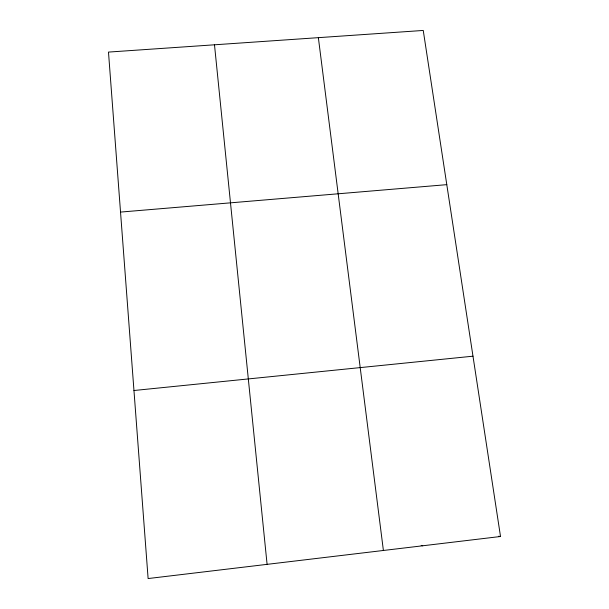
<?xml version="1.0" encoding="UTF-8"?>
<svg xmlns="http://www.w3.org/2000/svg" width="609" height="609" viewBox="0 0 609 609"><rect width="100%" height="100%" fill="white"/><g stroke="black" fill="none" stroke-linecap="round" stroke-linejoin="round"><path stroke-width="0.91" d="M500.514 536.499L148.116 578.55L108.486 52.085L423.247 30.45L500.514 536.499L498.664 536.217M133.965 390.506L472.98 356.189M120.529 212.084L446.793 184.656M421.184 545.375L422.737 545.778M318.362 37.659L383.396 550.475M214.49 44.8L267.092 564.353"/></g></svg>
